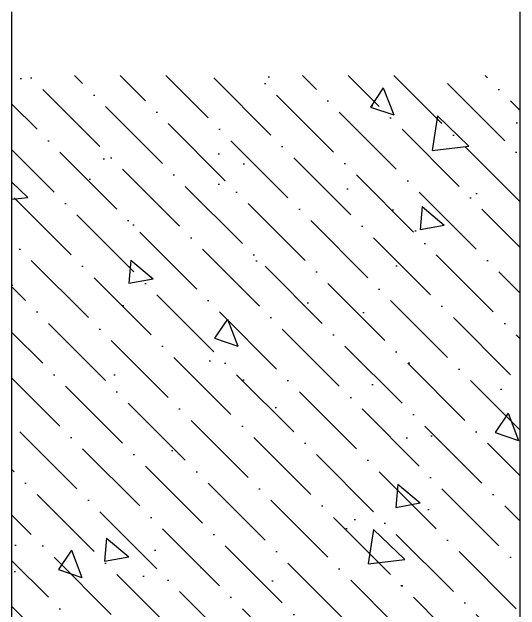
# Model space of a CAD drawing. Header units: millimetres. Extents: x 161920 to 181521, y -136232 to -127655.
# Drawn here: x 171160.9 to 171360.9, y -128690.6 to -128455.3 of the extents above; entities that cross this region are included whole.
import ezdxf

# ---------------------------------------------------------------- set-up
doc = ezdxf.new("R2010")
doc.units = ezdxf.units.MM
doc.header["$LTSCALE"] = 10
doc.layers.add('A-土建墙（含管井、立管）', color=6, linetype='Continuous')
doc.layers.add('D-节点填充', color=250, linetype='Continuous')

msp = doc.modelspace()

# ---------------------------------------------------------------- hatches: boundary and pattern name
at = {"layer": 'D-节点填充'}
h = msp.add_hatch(dxfattribs=at)
h.set_pattern_fill('ANSI36', color=256, scale=8, angle=-90, style=0)
h.set_pattern_definition([(315, (293441.443, 188434.217), (24.69570433, -6.7351921), [31.75, -6.35, 0, -6.35])])
h.paths.add_polyline_path([(171160.92, -128766.29), (171360.92, -128766.29), (171360.92, -128480.29), (171160.92, -128480.29)])
h = msp.add_hatch(dxfattribs=at)
h.set_pattern_fill('AR-CONC', color=256, scale=0.6, angle=-90, style=0)
h.set_pattern_definition([(320, (171026.19, -128048.74), (-9.563, -109.311), [11.43, -125.73]), (265, (171026.19, -128048.74), (114.634, 21.146), [9.144, -100.584]), (10.451, (171025.39, -128057.85), (105.07, -88.166), [9.714, -106.854]), (316.184, (171056.67, -128048.74), (-25.225, -162.647), [17.145, -188.595]), (6.636, (171054.57, -128062.3), (148.455, -142.443), [14.57, -160.28]), (261.184, (171056.67, -128048.74), (148.455, -142.443), [13.716, -150.876]), (291, (171049.05, -128063.98), (-61.359, -90.969), [11.43, -125.73]), (236, (171049.05, -128063.98), (110.513, -37.081), [9.144, -100.584]), (341.451, (171043.94, -128071.56), (49.154, -128.05), [9.714, -106.854]), (307.5, (171026.19, -128048.74), (50.733, -1.8532), [0, -99.3648, 0, -102.108, 0, -100.965]), (277.5, (171026.19, -128048.74), (60.1083, -40.0918), [0, -58.2168, 0, -97.0788, 0, -38.481]), (237.5, (171026.19, -128014.755), (-3.4372, -81.3544), [0, -38.1, 0, -118.872, 0, -157.734]), (227.5, (171026.19, -127999.515), (15.256, -88.8775), [0, -49.53, 0, -78.943, 0, -112.014])])
h.paths.add_polyline_path([(171160.92, -128741.29), (171360.92, -128741.29), (171360.92, -128480.29), (171160.92, -128480.29)])

# ---------------------------------------------------------------- linework, layer by layer
at = {"layer": 'A-土建墙（含管井、立管）', "color": 6}
for p, q in [((171160.92, -128766.29), (171160.92, -128455.29, 0)), ((171360.92, -128766.29), (171360.92, -128455.29, 0))]:
    msp.add_line(p, q, dxfattribs=at)

doc.saveas('drawing.dxf')
